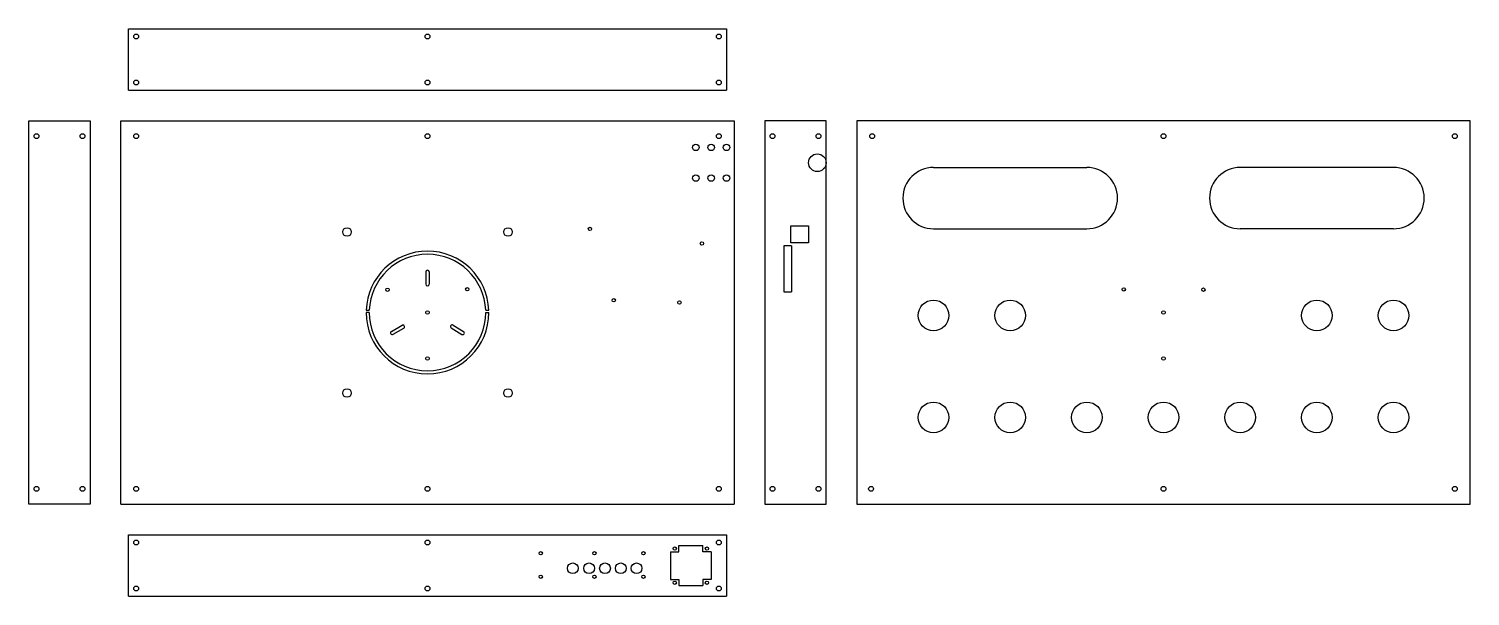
# Model space of a CAD drawing. Header units: millimetres. Extents: x 2520 to 3460, y 1518 to 1888.
import ezdxf

# ---------------------------------------------------------------- set-up
doc = ezdxf.new("R2010")
doc.units = ezdxf.units.MM

msp = doc.modelspace()

# ---------------------------------------------------------------- linework, layer by layer
for p, q in [((2585.48, 1848.13), (2585.48, 1888.13)), ((2585.48, 1888.13), (2975.48, 1888.13)), ((2975.48, 1888.13), (2975.48, 1848.13)), ((2585.48, 1848.13), (2975.48, 1848.13)), ((2520.48, 1578.13), (2520.48, 1828.13)), ((2520.48, 1828.13), (2560.48, 1828.13)), ((2560.48, 1828.13), (2560.48, 1578.13)), ((2580.48, 1578.13), (2580.48, 1828.13)), ((2580.48, 1828.13), (2980.48, 1828.13)), ((2980.48, 1828.13), (2980.48, 1578.13)), ((3040.48, 1828.13), (3000.48, 1828.13)), ((3000.48, 1828.13), (3000.48, 1578.13)), ((3040.48, 1578.13), (3040.48, 1828.13)), ((3060.48, 1828.13), (3060.48, 1578.13)), ((3460.48, 1828.13), (3060.48, 1828.13)), ((3460.48, 1578.13), (3460.48, 1828.13)), ((3110.48, 1797.74), (3210.48, 1797.74)), ((3410.48, 1797.74), (3310.48, 1797.74)), ((3017.38, 1748.66), (3017.38, 1759.66)), ((3017.38, 1759.66), (3028.88, 1759.66)), ((3028.88, 1759.66), (3028.88, 1748.66)), ((3028.88, 1748.66), (3017.38, 1748.66)), ((3110.48, 1757.74), (3210.48, 1757.74)), ((3410.48, 1757.74), (3310.48, 1757.74)), ((3017.88, 1746.6), (3012.88, 1746.6)), ((3012.88, 1746.6), (3012.88, 1716.6)), ((3017.88, 1746.6), (3017.88, 1716.6)), ((2779.38, 1729.62), (2779.38, 1721.62)), ((2781.58, 1729.62), (2781.58, 1721.62)), ((3012.88, 1716.6), (3017.88, 1716.6)), ((2580.48, 1703.13), (2580.48, 1705.13)), ((2740.48, 1704.63), (2742.5, 1704.63)), ((2742.48, 1703.13), (2740.48, 1703.13)), ((2780.48, 1703.13), (2780.48, 1703.13)), ((2780.48, 1703.13), (2780.48, 1703.13)), ((2818.48, 1704.63), (2820.45, 1704.63)), ((2818.48, 1703.13), (2820.48, 1703.13)), ((2756.96, 1690.84), (2763.9, 1694.82)), ((2758.1, 1688.9), (2764.98, 1692.98)), ((2795.99, 1693.06), (2802.79, 1688.84)), ((2797.18, 1694.87), (2804.02, 1690.71)), ((2560.48, 1578.13), (2520.48, 1578.13)), ((2580.48, 1578.13), (2980.48, 1578.13)), ((3000.48, 1578.13), (3040.48, 1578.13)), ((3060.48, 1578.13), (3460.48, 1578.13)), ((2585.48, 1518.13), (2585.48, 1558.13)), ((2585.48, 1558.13), (2975.48, 1558.13)), ((2944.48, 1547.13), (2944.48, 1551.13)), ((2944.48, 1551.13), (2959.98, 1551.13)), ((2959.98, 1547.13), (2959.98, 1551.13)), ((2975.48, 1558.13), (2975.48, 1518.13)), ((2938.98, 1547.13), (2944.48, 1547.13)), ((2938.98, 1547.13), (2938.98, 1529.09)), ((2965.48, 1547.13), (2959.98, 1547.13)), ((2965.48, 1547.13), (2965.48, 1529.09)), ((2938.98, 1529.09), (2944.48, 1529.09)), ((2944.48, 1529.09), (2944.48, 1525.09)), ((2944.48, 1525.09), (2959.98, 1525.09)), ((2965.48, 1529.09), (2959.98, 1529.09)), ((2959.98, 1529.09), (2959.98, 1525.09)), ((2585.48, 1518.13), (2975.48, 1518.13))]:
    msp.add_line(p, q)
for centre, radius in [((2590.48, 1883.13), 1.6), ((2780.48, 1883.13), 1.6), ((2970.48, 1883.13), 1.6), ((2590.48, 1853.13), 1.6), ((2780.48, 1853.13), 1.6), ((2970.48, 1853.13), 1.6), ((2525.48, 1818.13), 1.6), ((2555.48, 1818.13), 1.6), ((2590.48, 1818.13), 1.6), ((2780.48, 1818.13), 1.6), ((2970.48, 1818.13), 1.6), ((3005.48, 1818.13), 1.6), ((3035.48, 1818.13), 1.6), ((3070.48, 1818.13), 1.6), ((3260.48, 1818.13), 1.6), ((3450.48, 1818.13), 1.6), ((2955.48, 1810.8), 2.1), ((2965.48, 1810.8), 2.1), ((2975.48, 1810.8), 2.1), ((3034.73, 1800.8), 5.75), ((2955.48, 1790.8), 2.1), ((2965.48, 1790.8), 2.1), ((2975.48, 1790.8), 2.1), ((2727.98, 1755.63), 2.8), ((2832.98, 1755.63), 2.8), ((2886.43, 1757.64), 1.1), ((2959.43, 1748.14), 1.1), ((2754.4, 1717.97), 1.1), ((2806.37, 1718.28), 1.1), ((2901.94, 1711.14), 1.1), ((3110.48, 1701.21), 10), ((3160.48, 1701.21), 10), ((3234.54, 1718.2), 1.1), ((3286.52, 1718.02), 1.1), ((3360.48, 1701.21), 10), ((3410.48, 1701.21), 10), ((2780.48, 1703.13), 1.1), ((2944.73, 1709.66), 1.1), ((3260.48, 1703.13), 1.1), ((2780.48, 1673.13), 1.1), ((3260.48, 1673.13), 1.1), ((2727.98, 1650.63), 2.8), ((2832.98, 1650.63), 2.8), ((3110.48, 1634.72), 10), ((3160.48, 1634.72), 10), ((3210.48, 1634.72), 10), ((3260.48, 1634.72), 10), ((3310.48, 1634.72), 10), ((3360.48, 1634.72), 10), ((3410.48, 1634.72), 10), ((2525.48, 1588.13), 1.6), ((2555.48, 1588.13), 1.6), ((2590.48, 1588.13), 1.6), ((2780.48, 1588.13), 1.6), ((2970.48, 1588.13), 1.6), ((3005.48, 1588.13), 1.6), ((3035.48, 1588.13), 1.6), ((3069.76, 1588.13), 1.6), ((3260.48, 1588.13), 1.6), ((3450.48, 1588.13), 1.6), ((2590.48, 1553.13), 1.6), ((2780.48, 1553.13), 1.6), ((2970.48, 1553.13), 1.6), ((2854.36, 1546.13), 1.1), ((2889.36, 1546.13), 1.1), ((2921.29, 1546.13), 1.1), ((2941.75, 1549.19), 1.1), ((2962.71, 1549.19), 1.1), ((2875.23, 1536.31), 3.5), ((2885.85, 1536.31), 3.5), ((2896.23, 1536.31), 3.5), ((2906.53, 1536.31), 3.5), ((2916.83, 1536.31), 3.5), ((2590.48, 1523.13), 1.6), ((2780.48, 1523.13), 1.6), ((2854.36, 1530.81), 1.1), ((2889.36, 1530.81), 1.1), ((2921.29, 1530.81), 1.1), ((2941.75, 1526.9), 1.1), ((2962.71, 1526.9), 1.1), ((2970.48, 1523.13), 1.6)]:
    msp.add_circle(centre, radius)
for centre, radius, start, end in [((3110.48, 1777.74), 20, 90, 270), ((3210.48, 1777.74), 20, 270, 90), ((3310.48, 1777.74), 20, 90, 270), ((3410.48, 1777.74), 20, 270, 90), ((2780.48, 1703.13), 40.03, 2.1491, 177.85241), ((2780.48, 1703.13), 38, 2.2605, 177.73774), ((2780.48, 1729.62), 1.1, 0, 180), ((2780.48, 1721.62), 1.1, 180, 0), ((2780.48, 1703.13), 40, 180, 0), ((2780.48, 1703.13), 38, 180, 360), ((2764.44, 1693.9), 1.07, 300.59975, 120.59975), ((2796.59, 1693.96), 1.09, 56.61223, 236.61223), ((2757.53, 1689.87), 1.12, 120.5818, 300.5818), ((2803.4, 1689.78), 1.12, 236.66131, 56.66131)]:
    msp.add_arc(centre, radius, start, end)

doc.saveas('drawing.dxf')
